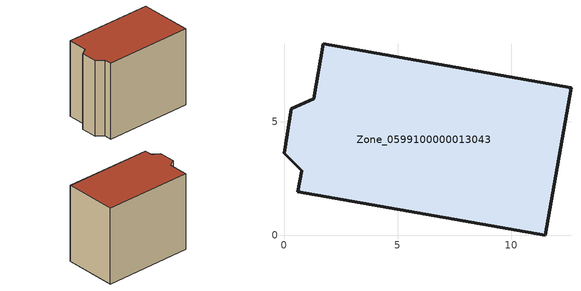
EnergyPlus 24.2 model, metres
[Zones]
Zone_0599100000013043
 floor ground (C_G): 12.64,6.5 11.5,0 0.61,1.92 0.78,2.85 0,3.61 0.33,5.58 1.31,6.02 1.72,8.43 z0
 wall outside (C_F): 11.5,0 12.64,6.5 1.72,8.43 1.31,6.02 0.33,5.58 0,3.61 0.78,2.85 0.61,1.92 11.5,0 z0:9.64
 roof outside (C_R): 1.31,6.02 0.33,5.58 0,3.61 0.78,2.85 0.61,1.92 11.5,0 12.64,6.5 1.72,8.43 z9.64
[BUILDING]
Pand.0599100000013043: North Axis=0; Terrain=City; Loads Convergence Tolerance Value=0.04; Temperature Convergence Tolerance Value=0.4; Solar Distribution=FullExterior; Maximum Number of Warmup Days=25; Minimum Number of Warmup Days=1
[Site:Location]
Rotterdam.The.Hague.AP_ZH_NLD Design_Conditions: Latitude=51.96; Longitude=4.45; Time Zone=1; Elevation=-4.5
[SITE:GROUNDTEMPERATURE:BUILDINGSURFACE]
18, 18, 18, 18, 18, 18, 18, 18, 18, 18, 18, 18
[MATERIAL] Thermal Absorptance=0.9; Solar Absorptance=0.7; Visible Absorptance=0.7
Name | Roughness | Thickness | Conductivity | Density | Specific Heat
G.TI.1946 | MediumSmooth | 0.15 | 1 | 540 | 1210
F.TI.1946 | Rough | 0.3 | 0.857143 | 1920 | 840
R.TI.1946 | MediumRough | 0.2 | 0.1 | 1500 | 1000
[CONSTRUCTION]
C_G: G.TI.1946
C_F: F.TI.1946
C_R: R.TI.1946
[ZONE]
Zone_0599100000013043: Type=1; Multiplier=1; Ceiling Height=Autocalculate; Volume=Autocalculate; Floor Area=autocalculate; Part of Total Floor Area=Yes
[ZONEINFILTRATION:DESIGNFLOWRATE]
Infil_Zone_0599100000013043: Zone or ZoneList or Space or SpaceList=Zone_0599100000013043; Schedule=AlwaysOn; Design Flow Rate Calculation Method=Flow/Area; Flow Rate per Floor Area=0.003; Constant Term Coefficient=1; Temperature Term Coefficient=0; Velocity Term Coefficient=0; Velocity Squared Term Coefficient=0
[HVACTEMPLATE:ZONE:IDEALLOADSAIRSYSTEM]
Zone_0599100000013043: Maximum Heating Supply Air Temperature=50; Minimum Cooling Supply Air Temperature=13; Maximum Heating Supply Air Humidity Ratio=0.0156; Minimum Cooling Supply Air Humidity Ratio=0.0077; Heating Limit=NoLimit; Cooling Limit=NoLimit; Dehumidification Control Type=ConstantSensibleHeatRatio; Cooling Sensible Heat Ratio=0.7; Dehumidification Setpoint=60; Humidification Control Type=None; Humidification Setpoint=30; Outdoor Air Method=None; Outdoor Air Flow Rate per Person=0.00944; Outdoor Air Flow Rate per Zone Floor Area=0; Outdoor Air Flow Rate per Zone=0; Demand Controlled Ventilation Type=None; Outdoor Air Economizer Type=NoEconomizer; Heat Recovery Type=None; Sensible Heat Recovery Effectiveness=0.7; Latent Heat Recovery Effectiveness=0.65
[ZONECONTROL:THERMOSTAT]
ThermostatControl_Zone_0599100000013043: Zone or ZoneList=Zone_0599100000013043; Control Type Schedule=DualSetpointControlType; Control 1=Thermostat_Zone_0599100000013043; Temperature Difference Between Cutout And Setpoint=0
[THERMOSTATSETPOINT:DUALSETPOINT]
Thermostat_Zone_0599100000013043: Heating Setpoint Temperature Schedule=HeatingSetpoint_Zone_0599100000013043; Cooling Setpoint Temperature Schedule=CoolingSetpoint_Zone_0599100000013043
[SCHEDULE:COMPACT]
HeatingSetpoint_Zone_0599100000013043: Through: 12/31, For: AllDays, Until: 24:00, 21
CoolingSetpoint_Zone_0599100000013043: Through: 12/31, For: AllDays, Until: 24:00, 24
DualSetpointControlType: Through: 12/31, For: AllDays, Until: 24:00, 4
AlwaysOn: Through: 12/31, For: AllDays, Until: 24:00, 1
